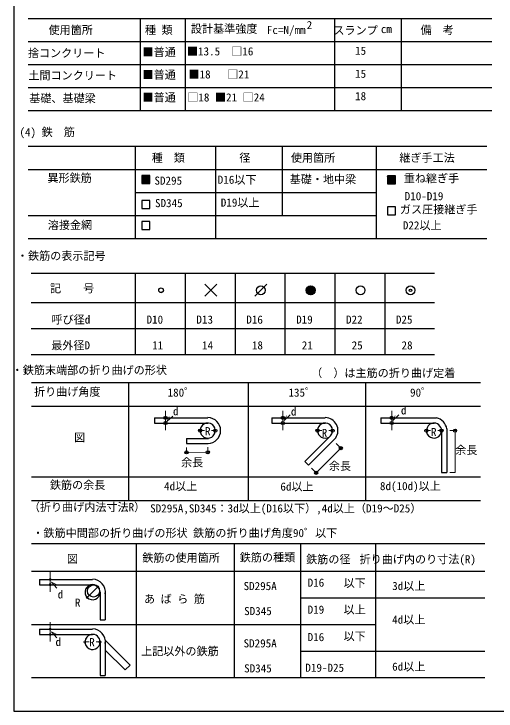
# Model space of a CAD drawing. Units: millimetres on the paper. Extents: x -183 to 185, y -106 to 144.
# Drawn here: x -183.1 to -91.8, y -106 to 26 of the extents above; entities that cross this region are included whole.
import ezdxf
from ezdxf.enums import TextEntityAlignment as Align

# ---------------------------------------------------------------- set-up
doc = ezdxf.new("R2010")
doc.units = ezdxf.units.MM
doc.header["$PDMODE"] = 32
doc.header["$PDSIZE"] = 0.6
doc.layers.add('0-2_文字', color=7, linetype='Continuous', lineweight=25)
doc.styles.add('ＭＳ ゴシック', font='')
doc.styles.get('ＭＳ ゴシック').set_extended_font_data('MS Gothic')

msp = doc.modelspace()

# ---------------------------------------------------------------- linework, layer by layer
at = {"layer": '0-2_文字'}
for p, q in [((-183.103, 138.643), (-183.103, -106.049)), ((-180.429, 25.1), (-92.54, 25.1)), ((-159.177, 25.1), (-159.177, 7.661)), ((-150.658, 25.1), (-150.658, 7.661)), ((-122.391, 25.1), (-122.391, 7.661)), ((-109.706, 25.1), (-109.706, 7.661)), ((-180.429, 20.74), (-92.54, 20.74)), ((-180.429, 16.381), (-92.54, 16.381)), ((-180.429, 12.021), (-92.54, 12.021)), ((-180.429, 7.661), (-92.54, 7.661)), ((-180.429, 0.898), (-93.49, 0.898)), ((-160.134, 0.898), (-160.134, -16.542)), ((-144.912, 0.898), (-144.912, -16.542)), ((-132.271, 0.898), (-132.271, -12.182)), ((-114.469, 0.898), (-114.469, -16.542)), ((-180.429, -3.462), (-93.49, -3.462)), ((-158.898, -6.107), (-157.388, -4.598)), ((-158.898, -5.966), (-157.53, -4.598)), ((-158.898, -5.824), (-157.671, -4.598)), ((-158.898, -5.683), (-157.813, -4.598)), ((-158.898, -5.541), (-157.954, -4.598)), ((-158.898, -5.4), (-158.096, -4.598)), ((-158.898, -5.258), (-158.237, -4.598)), ((-158.898, -5.117), (-158.378, -4.598)), ((-158.898, -4.976), (-158.52, -4.598)), ((-158.898, -4.834), (-158.661, -4.598)), ((-158.898, -4.693), (-158.803, -4.598)), ((-158.778, -6.129), (-157.375, -4.726)), ((-158.637, -6.129), (-157.375, -4.868)), ((-158.495, -6.129), (-157.375, -5.009)), ((-158.354, -6.129), (-157.375, -5.15)), ((-157.375, -6.129), (-157.375, -4.598)), ((-157.375, -6.129), (-157.375, -4.598)), ((-112.348, -6.207), (-110.839, -4.698)), ((-112.348, -6.066), (-110.981, -4.698)), ((-112.348, -5.924), (-111.122, -4.698)), ((-112.348, -5.783), (-111.263, -4.698)), ((-112.348, -5.642), (-111.405, -4.698)), ((-112.348, -5.5), (-111.546, -4.698)), ((-112.348, -5.359), (-111.688, -4.698)), ((-112.348, -5.217), (-111.829, -4.698)), ((-112.348, -5.076), (-111.971, -4.698)), ((-112.348, -4.934), (-112.112, -4.698)), ((-112.348, -4.793), (-112.253, -4.698)), ((-112.229, -6.229), (-110.826, -4.826)), ((-112.087, -6.229), (-110.826, -4.968)), ((-111.946, -6.229), (-110.826, -5.109)), ((-111.804, -6.229), (-110.826, -5.251)), ((-110.826, -6.229), (-110.826, -4.698)), ((-110.826, -6.229), (-110.826, -4.698)), ((-158.898, -6.129), (-157.375, -6.129)), ((-158.898, -6.129), (-157.375, -6.129)), ((-158.212, -6.129), (-157.375, -5.292)), ((-158.071, -6.129), (-157.375, -5.433)), ((-157.929, -6.129), (-157.375, -5.575)), ((-157.788, -6.129), (-157.375, -5.716)), ((-157.647, -6.129), (-157.375, -5.858)), ((-157.505, -6.129), (-157.375, -5.999)), ((-112.348, -6.229), (-110.826, -6.229)), ((-112.348, -6.229), (-110.826, -6.229)), ((-111.663, -6.229), (-110.826, -5.392)), ((-111.522, -6.229), (-110.826, -5.534)), ((-111.38, -6.229), (-110.826, -5.675)), ((-111.239, -6.229), (-110.826, -5.816)), ((-111.097, -6.229), (-110.826, -5.958)), ((-110.956, -6.229), (-110.826, -6.099)), ((-160.134, -7.822), (-114.469, -7.822)), ((-157.375, -9.337), (-158.898, -9.337)), ((-157.375, -10.868), (-157.375, -9.337)), ((-110.826, -12.072), (-110.826, -10.54)), ((-180.429, -12.182), (-114.469, -12.182)), ((-112.348, -12.072), (-110.826, -12.072)), ((-158.898, -13.318), (-158.898, -14.849)), ((-157.375, -13.318), (-158.898, -13.318)), ((-157.375, -14.849), (-157.375, -13.318)), ((-158.898, -14.849), (-157.375, -14.849)), ((-180.429, -16.542), (-93.49, -16.542)), ((-179.845, -23.139), (-103.402, -23.139)), ((-160.102, -23.139), (-160.102, -38.518)), ((-150.652, -23.139), (-150.652, -38.518)), ((-141.202, -23.139), (-141.202, -38.518)), ((-131.752, -23.139), (-131.752, -38.518)), ((-122.302, -23.139), (-122.302, -38.518)), ((-112.852, -23.139), (-112.852, -38.518)), ((-144.64, -27.503), (-146.906, -25.237)), ((-146.906, -27.503), (-144.64, -25.237)), ((-137.456, -27.503), (-135.19, -25.237)), ((-127.704, -26.322), (-126.921, -25.539)), ((-127.701, -26.453), (-126.79, -25.542)), ((-127.682, -26.567), (-126.676, -25.561)), ((-127.679, -26.164), (-127.079, -25.564)), ((-127.65, -26.669), (-126.574, -25.593)), ((-127.608, -26.761), (-126.482, -25.635)), ((-127.579, -25.93), (-127.313, -25.663)), ((-127.579, -25.93), (-127.313, -25.663)), ((-127.557, -26.844), (-126.399, -25.686)), ((-127.499, -26.919), (-126.324, -25.744)), ((-127.433, -26.986), (-126.257, -25.81)), ((-127.359, -27.046), (-126.197, -25.884)), ((-127.359, -27.046), (-126.197, -25.884)), ((-127.277, -27.098), (-126.145, -25.966)), ((-127.187, -27.141), (-126.102, -26.056)), ((-127.087, -27.175), (-126.068, -26.156)), ((-126.975, -27.196), (-126.047, -26.268)), ((-126.847, -27.202), (-126.041, -26.396)), ((-155.137, -26.803), (-154.79, -26.456)), ((-126.694, -27.183), (-126.06, -26.549)), ((-126.483, -27.106), (-126.137, -26.76)), ((-179.845, -28.69), (-103.402, -28.69)), ((-179.845, -33.604), (-103.402, -33.604)), ((-179.845, -38.518), (-103.402, -38.518)), ((-179.781, -43.805), (-94.708, -43.805)), ((-161.399, -43.805), (-161.399, -66.174)), ((-138.714, -43.805), (-138.714, -66.174)), ((-116.483, -43.805), (-116.483, -66.174)), ((-179.781, -48.305), (-94.708, -48.305)), ((-156.456, -50.522), (-146.372, -50.522)), ((-156.456, -50.522), (-156.456, -51.513)), ((-134.226, -50.522), (-124.141, -50.522)), ((-134.226, -50.522), (-134.226, -51.513)), ((-113.591, -50.522), (-113.591, -51.513)), ((-113.591, -50.522), (-103.053, -50.522)), ((-156.456, -51.513), (-146.372, -51.513)), ((-134.226, -51.513), (-124.141, -51.513)), ((-113.591, -51.513), (-103.507, -51.513)), ((-101.094, -52.624), (-101.094, -60.866)), ((-123.328, -54.105), (-128.001, -58.778)), ((-102.086, -52.936), (-102.086, -60.866)), ((-150.385, -54.408), (-150.392, -55.397)), ((-150.392, -55.397), (-146.32, -55.394)), ((-150.385, -54.408), (-146.256, -54.405)), ((-122.134, -54.311), (-127.3, -59.478)), ((-128.001, -58.778), (-127.3, -59.478)), ((-179.781, -61.675), (-94.708, -61.675)), ((-102.086, -60.866), (-101.094, -60.866)), ((-179.781, -66.174), (-94.708, -66.174)), ((-179.781, -74.289), (-93.857, -74.289)), ((-159.975, -74.289), (-159.975, -99.709)), ((-141.395, -74.289), (-141.395, -99.709)), ((-128.814, -74.289), (-128.814, -99.709)), ((-114.602, -74.289), (-114.602, -99.709)), ((-179.781, -79.576), (-93.857, -79.576)), ((-178.29, -81.132), (-168.206, -81.132)), ((-178.29, -81.132), (-178.29, -82.123)), ((-178.29, -82.123), (-168.206, -82.123)), ((-168.83, -84.139), (-168.847, -84.122)), ((-167.281, -84.181), (-167.163, -84.063)), ((-166.784, -83.545), (-166.784, -88.746)), ((-165.793, -83.545), (-165.793, -88.746)), ((-128.814, -84.609), (-93.857, -84.609)), ((-179.781, -89.642), (-114.602, -89.642)), ((-166.784, -88.746), (-165.793, -88.746)), ((-178.29, -90.547), (-168.206, -90.547)), ((-178.29, -90.547), (-178.29, -91.538)), ((-178.29, -91.538), (-168.206, -91.538)), ((-165.793, -92.961), (-165.793, -99.315)), ((-165.781, -92.662), (-161.108, -97.335)), ((-165.793, -94.519), (-162.042, -98.27)), ((-128.814, -94.676), (-93.857, -94.676)), ((-161.108, -97.335), (-162.042, -98.27)), ((-179.781, -99.709), (-93.857, -99.709)), ((-183.103, -106.049), (185.447, -106.049))]:
    msp.add_line(p, q, dxfattribs=at)
at = {"layer": '0-2_文字', "color": 4, "lineweight": 18}
for p, q in [((-154.388, -49.168), (-154.388, -52.842)), ((-132.157, -49.168), (-132.157, -52.842)), ((-130.796, -49.981), (-131.932, -51.018)), ((-131.932, -51.018), (-131.477, -50.153)), ((-111.522, -49.168), (-111.522, -52.842)), ((-110.162, -49.981), (-111.298, -51.018)), ((-111.298, -51.018), (-110.842, -50.153)), ((-153.027, -50.179), (-154.164, -51.217)), ((-154.164, -51.217), (-153.707, -50.351)), ((-147.82, -52.936), (-147.019, -52.936)), ((-144.951, -52.936), (-145.659, -52.936)), ((-125.589, -52.936), (-124.789, -52.936)), ((-122.72, -52.936), (-123.427, -52.936)), ((-104.955, -52.936), (-104.154, -52.936)), ((-102.086, -52.936), (-102.793, -52.936)), ((-100.519, -52.936), (-99.527, -52.936)), ((-99.527, -52.936), (-99.527, -60.866)), ((-121.169, -56.264), (-122.059, -55.374)), ((-150.403, -57.055), (-150.396, -56.109)), ((-146.379, -57.053), (-146.373, -56.106)), ((-150.403, -57.055), (-146.379, -57.053)), ((-100.519, -60.866), (-99.527, -60.866)), ((-176.222, -79.777), (-176.222, -83.451)), ((-169.224, -84.556), (-167.201, -82.533)), ((-176.222, -89.193), (-176.222, -92.867)), ((-169.653, -92.961), (-168.854, -92.961)), ((-166.784, -92.961), (-167.492, -92.961))]:
    msp.add_line(p, q, dxfattribs=at)
at = {"layer": '0-2_文字'}
for points in [[(-157.375, -4.598), (-158.898, -4.598), (-158.898, -6.129)], [(-157.375, -4.598), (-158.898, -4.598), (-158.898, -6.129)], [(-110.826, -4.698), (-112.348, -4.698), (-112.348, -6.229)], [(-110.826, -4.698), (-112.348, -4.698), (-112.348, -6.229)], [(-158.898, -9.337), (-158.898, -10.868), (-157.375, -10.868)], [(-110.826, -10.54), (-112.348, -10.54), (-112.348, -12.072)], [(-166.784, -92.961), (-166.784, -99.315), (-165.793, -99.315)]]:
    msp.add_lwpolyline(points, dxfattribs=at)
at = {"layer": '0-2_文字', "color": 4, "lineweight": 18}
for points in [[(-121.169, -56.264), (-125.842, -60.937), (-126.732, -60.047)], [(-174.959, -82.763), (-175.997, -81.627), (-175.131, -82.083)], [(-174.959, -92.179), (-175.997, -91.043), (-175.131, -91.499)]]:
    msp.add_lwpolyline(points, dxfattribs=at)
at = {"layer": '0-2_文字'}
for centre, radius in [((-155.223, -26.37), 0.441), ((-136.323, -26.37), 0.832), ((-126.873, -26.37), 0.832), ((-117.423, -26.37), 0.832), ((-107.973, -26.37), 0.832), ((-107.973, -26.37), 0.236), ((-168.022, -83.314), 1.152)]:
    msp.add_circle(centre, radius, dxfattribs=at)
at = {"layer": '0-2_文字', "color": 4, "lineweight": 18}
for centre in [(-176.222, -81.132), (-176.222, -82.123), (-167.203, -82.535), (-169.224, -84.556), (-176.222, -90.547), (-176.222, -91.538), (-169.653, -92.961), (-166.784, -92.961)]:
    msp.add_circle(centre, 0.199, dxfattribs=at)
at = {"layer": '0-2_文字'}
for centre, radius, start, end in [((-146.396, -52.931), 2.455, 271.1684, 88.83148), ((-124.165, -52.931), 2.455, 325.81273, 88.83148), ((-103.53, -52.931), 2.455, 7.19905, 78.80588), ((-146.39, -52.936), 1.43, 89.27217, 270.72771), ((-146.39, -52.936), 1.44, 270.72246, 99.05624), ((-124.16, -52.936), 1.43, 89.27217, 270.72771), ((-124.16, -52.936), 1.44, 270.72246, 99.05624), ((-103.514, -52.936), 1.429, 89.69061, 0), ((-103.525, -52.936), 1.44, 0, 99.05624), ((-168.229, -83.541), 2.455, 352.79956, 88.83148), ((-168.214, -83.545), 1.429, 89.69061, 0), ((-168.224, -83.545), 1.44, 0, 99.05624), ((-168.229, -92.956), 2.455, 352.79956, 88.83148), ((-168.214, -92.961), 1.429, 89.69061, 0), ((-168.224, -92.961), 1.44, 0, 99.05624)]:
    msp.add_arc(centre, radius, start, end, dxfattribs=at)
at = {"layer": '0-2_文字', "color": 4}
for p in [(-154.388, -50.522), (-154.388, -51.513), (-132.157, -50.522), (-132.157, -51.513), (-111.522, -50.522), (-111.522, -51.513), (-147.82, -52.936), (-144.951, -52.936), (-125.589, -52.936), (-122.72, -52.936), (-104.955, -52.936), (-102.086, -52.936), (-99.527, -52.936), (-150.403, -57.055), (-146.379, -57.053), (-121.169, -56.264), (-125.842, -60.937)]:
    msp.add_point(p, dxfattribs=at)

# ---------------------------------------------------------------- texts
at = {"layer": '0-2_文字', "color": 4, "style": 'ＭＳ ゴシック'}
for s, p in [('使用箇所', (-176.548, 21.693)), ('種 類', (-158.281, 21.693)), ('設計基準強度', (-149.575, 21.927)), ('Fc=N/mm', (-135.178, 21.698)), ('2', (-127.639, 22.629)), ('スランプ', (-122.575, 21.62)), ('備  考', (-106.068, 21.693)), ('cm', (-113.587, 21.877)), ('捨コンクリート', (-180.466, 17.319)), ('■普通', (-158.74, 17.521)), ('■13.5  □16', (-150.319, 17.649)), ('15', (-118.467, 17.767)), ('土間コンクリート', (-180.378, 13.082)), ('■普通', (-158.74, 13.215)), ('■18   □21', (-150.033, 13.289)), ('15', (-118.467, 13.407)), ('基礎、基礎梁', (-180.201, 8.756)), ('■普通', (-158.74, 8.909)), ('□18 ■21 □24', (-150.259, 8.929)), ('18', (-118.467, 9.174)), ('(4) 鉄  筋', (-182.052, 2.35)), ('種  類', (-157.002, -2.51)), ('径', (-140.406, -2.51)), ('使用箇所', (-130.627, -2.51)), ('継ぎ手工法', (-110.081, -2.51)), ('異形鉄筋', (-176.756, -6.332)), ('SD295', (-156.477, -6.832)), ('D16以下', (-144.488, -6.658)), ('基礎・地中梁', (-130.853, -6.581)), ('重ね継ぎ手', (-109.226, -6.4)), ('D10-D19', (-109.068, -9.766)), ('SD345', (-156.372, -11.087)), ('D19以上', (-143.91, -10.989)), ('ガス圧接継ぎ手', (-109.972, -12.289)), ('溶接金網', (-176.695, -15.254)), ('D22以上', (-109.418, -15.3)), ('・鉄筋の表示記号', (-182.536, -21.081)), ('記\u3000\u3000号', (-176.269, -27.235)), ('呼び径d', (-175.989, -33.148)), ('D10', (-157.979, -33.148)), ('D13', (-148.529, -33.148)), ('D16', (-139.079, -33.148)), ('D19', (-129.629, -33.148)), ('D22', (-120.179, -33.148)), ('D25', (-110.729, -33.148)), ('最外径D', (-176.033, -38.021)), ('11', (-156.916, -38.021)), ('14', (-147.466, -38.021)), ('18', (-138.016, -38.021)), ('21', (-128.566, -38.021)), ('25', (-119.116, -38.021)), ('28', (-109.666, -38.021)), ('・鉄筋末端部の折り曲げの形状', (-183.522, -42.73)), ('（\u3000）は主筋の折り曲げ定着', (-126.785, -43.266)), ('折り曲げ角度', (-179.294, -46.811)), ('180゜', (-153.992, -46.97)), ('135゜', (-131.09, -46.97)), ('90゜', (-108.05, -46.97)), ('d', (-152.974, -50.498)), ('d', (-130.633, -50.548)), ('d', (-109.783, -50.332)), ('R', (-146.898, -54.286)), ('R', (-124.785, -54.611)), ('R', (-104.079, -54.447)), ('図', (-171.712, -55.479)), ('余長', (-99.494, -57.856)), ('余長', (-151.432, -60.189)), ('余長', (-123.428, -60.872)), ('鉄筋の余長', (-176.287, -64.465)), ('4d以上', (-154.668, -64.708)), ('6d以上', (-132.618, -64.766)), ('8d(10d)以上', (-113.755, -64.673)), ('（折り曲げ内法寸法R）', (-180.278, -68.668)), ('SD295A,SD345：3d以上(D16以下）,4d以上（D19～D25）', (-157.294, -68.895)), ('・鉄筋中間部の折り曲げの形状 鉄筋の折り曲げ角度90゜以下', (-179.596, -73.561)), ('図', (-173.053, -78.455)), ('鉄筋の使用箇所', (-158.791, -78.261)), ('鉄筋の種類', (-140.314, -78.186)), ('鉄筋の径', (-127.731, -78.539)), ('折り曲げ内のり寸法(R)', (-117.612, -78.539)), ('SD295A', (-139.593, -83.604)), ('D16', (-127.456, -82.959)), ('以下', (-120.646, -83.043)), ('3d以上', (-111.439, -83.591)), ('d', (-174.816, -85.187)), ('あ ば ら 筋', (-158.46, -86.055)), ('R', (-171.55, -86.741)), ('SD345', (-139.488, -88.342)), ('D19', (-127.456, -88.075)), ('以上', (-120.646, -88.077)), ('4d以上', (-111.439, -89.97)), ('以下', (-120.646, -93.11)), ('d', (-175.231, -94.188)), ('R', (-168.831, -94.238)), ('D16', (-127.456, -93.273)), ('上記以外の鉄筋', (-159.008, -95.954)), ('SD295A', (-139.593, -94.455)), ('SD345', (-139.488, -99.193)), ('D19-D25', (-127.884, -99.076)), ('6d以上', (-111.439, -98.863))]:
    msp.add_text(s, height=1.54, dxfattribs=at).set_placement(p, align=Align.BOTTOM_LEFT)

doc.saveas('drawing.dxf')
